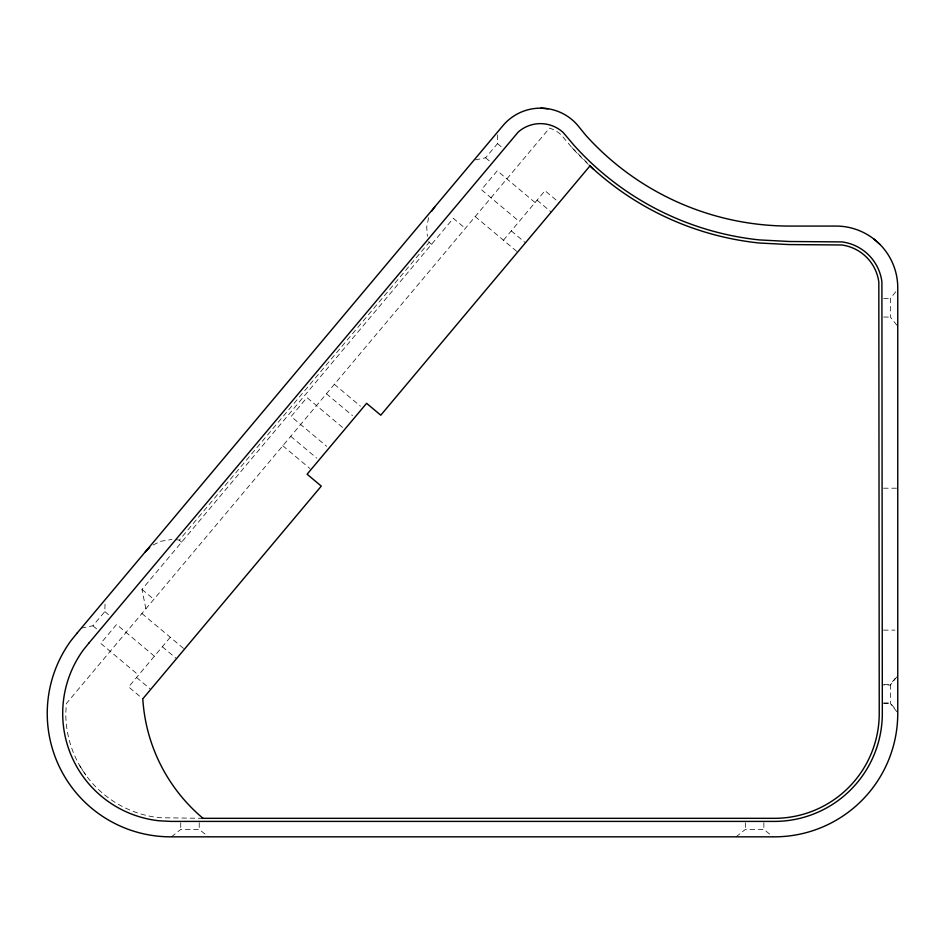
<?xml version="1.0" encoding="UTF-8"?>
<svg xmlns="http://www.w3.org/2000/svg" width="945" height="945" viewBox="0 0 945 945"><rect width="100%" height="100%" fill="white"/><g stroke="black" fill="none" stroke-linecap="round" stroke-linejoin="round"><path stroke-width="0.71" stroke-dasharray="4.72 3.54" d="M81.317 628.106L92.929 625.779L104.836 611.592L105.084 601.067M475.276 159.894L485.6 157.815L497.495 143.64L497.779 131.78M428.617 217.704L426.715 226.93L427.353 236.333M896.923 325.281L890.344 317.059L890.344 298.549L896.923 290.316M896.923 711.786L890.344 703.553L890.344 684.428L895.281 678.25M896.923 676.821L890.344 685.042L883.658 685.042M176.183 539.63L179.29 540.15L429.16 242.357L428.12 239.38M145.873 608.769L141.986 589.396L453.34 218.342L465.164 228.253M170.265 637.296L128.614 686.92L142.801 698.827M503.437 240.231L544.993 190.713L559.168 202.608M171.47 836.833L180.719 829.438L199.23 829.438L208.491 836.833M736.084 836.833L745.333 829.438L763.855 829.438L773.104 836.833M153.137 544.993L160.65 541.308L171.99 539.418M883.658 298.549L890.344 298.549M883.658 317.059L890.344 317.059M883.516 488.199L897.75 488.199M883.516 630.126L894.903 630.126M883.658 684.428L890.344 684.428M883.658 702.938L890.344 702.938L895.281 709.104M883.658 703.553L890.344 703.553M203.033 818.323L159.693 817.72A104.871 104.871 0 0 1 65.784 713.428L66.304 703.6L549.506 128.107A30.429 30.429 0 0 1 561.035 134.745L571.949 147.621A293.104 293.104 0 0 0 588.274 164.359M497.495 143.64L501.594 147.077M537.055 200.163L551.242 212.07M485.6 157.815L490.727 162.115M535.071 202.525L497.259 170.797L481.395 189.709L519.207 221.437M511.28 230.887L525.455 242.794M475.075 216.44L517.624 252.138M429.16 242.357L431.534 244.342M334.27 384.237L360.447 406.208M326.344 393.699L352.52 415.658M342.562 427.447L306.971 397.585L291.107 416.485L326.698 446.347M290.647 436.236L316.823 458.207M282.709 445.686L309.984 468.578M179.29 540.15L181.653 542.135M141.986 589.396L153.799 599.319M141.904 613.494L184.452 649.191M162.339 646.746L176.514 658.641M104.836 611.592L108.935 615.03M154.401 656.196L116.589 624.468L100.725 643.38L138.537 675.108M92.929 625.779L97.028 629.216M136.552 677.47L150.727 689.366M571.949 147.621L588.073 163.745M79.841 765.863L85.818 775.065M763.855 822.752L763.855 829.438M745.333 822.752L745.333 829.438M199.23 822.752L199.23 829.438M180.719 822.752L180.719 829.438"/><path stroke-width="1.42" d="M431.782 211.089L434.818 206.825M145.27 551.88L149.735 547.45M202.112 818.323L774.345 818.323A104.895 104.895 0 0 0 879.24 713.428L878.826 282.142A43.151 43.151 0 0 0 841.676 244.979L789.276 244.578L759.13 242.995A293.104 293.104 0 0 1 589.337 165.363M540.871 108.167L548.041 108.758M873.605 238.813L879.677 244.141M593.637 169.32L590.093 165.765L380.776 415.209L366.601 403.314L307.101 474.213L321.288 486.12L142.801 698.827A169.498 169.498 0 0 0 203.033 818.323M77.171 633.044L70.816 640.887A123.405 123.405 0 0 0 170.655 836.833L774.345 836.833A123.405 123.405 0 0 0 897.75 713.428L897.75 287.764A61.709 61.709 0 0 0 836.041 226.068L789.772 226.068A274.57 274.57 0 0 1 585.723 135.218L578.517 126.323A48.986 48.986 0 0 0 502.917 125.661L77.171 633.044M89.078 642.86L83.314 649.971A107.966 107.966 0 0 0 159.374 820.803L171.069 821.406L774.345 821.406A107.978 107.978 0 0 0 882.323 713.428L881.898 281.728A46.246 46.246 0 0 0 842.078 241.92L789.358 241.495L759.449 239.924A290.02 290.02 0 0 1 574.241 145.554L563.125 132.465A33.524 33.524 0 0 0 518.191 132.076L89.078 642.86"/></g></svg>
